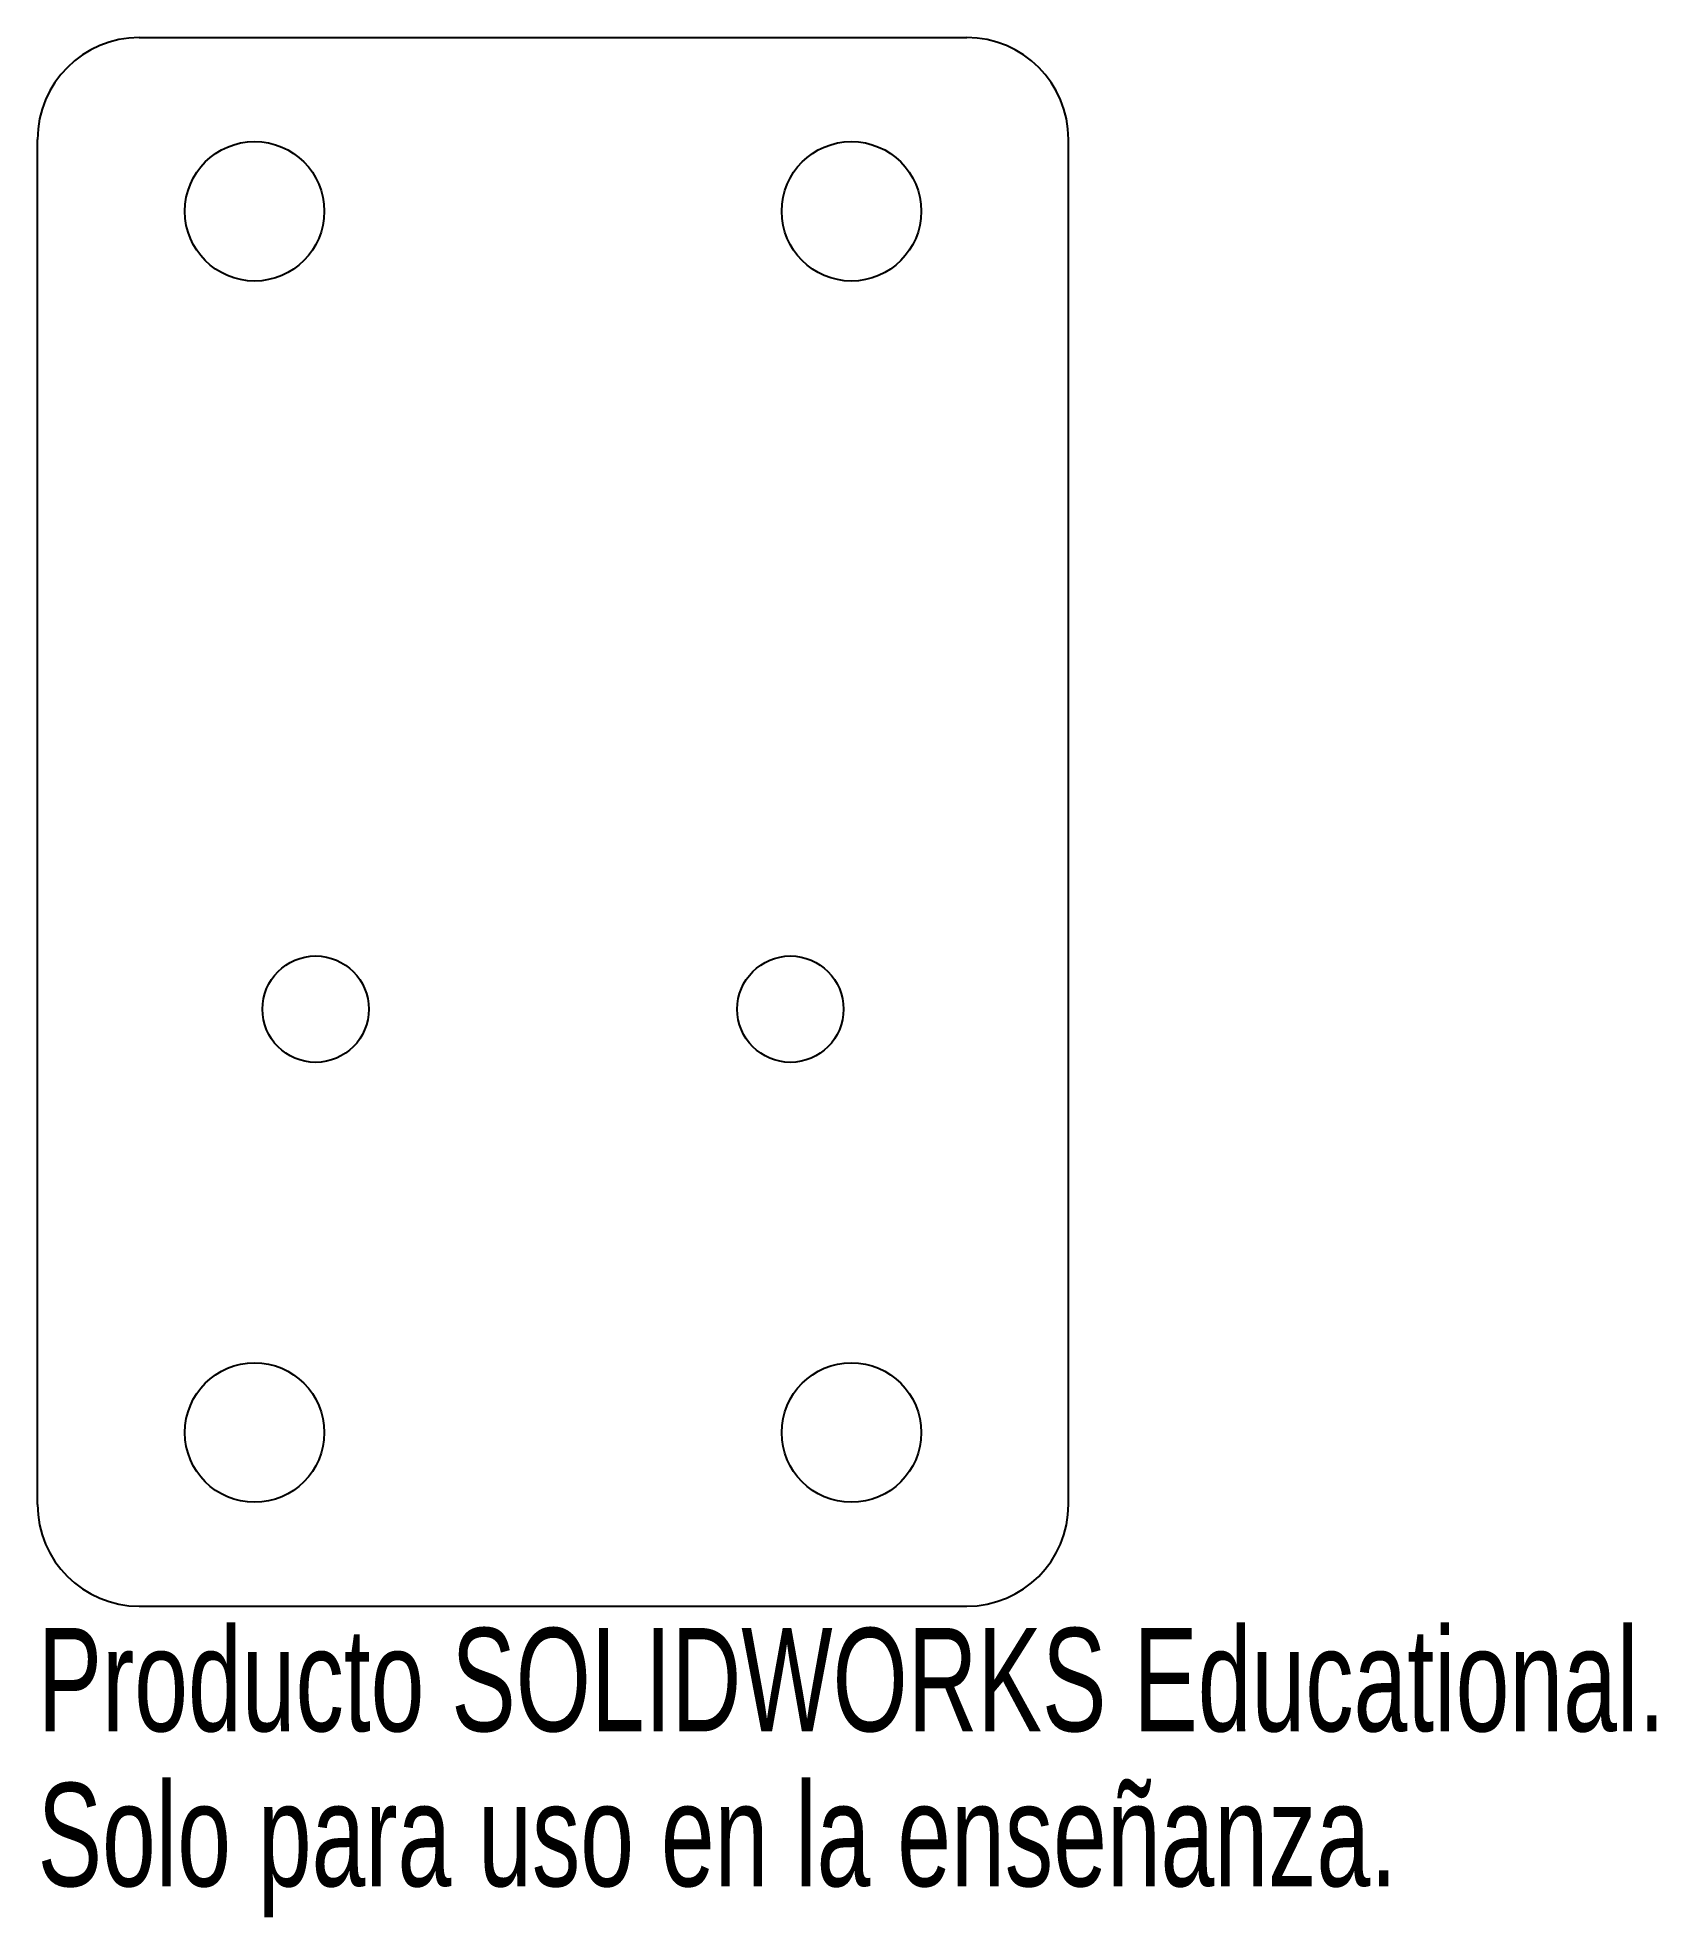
# Model space of a CAD drawing. Header units: inches. Extents: x 4.3 to 7.28, y 2.08 to 5.54.
import ezdxf

# ---------------------------------------------------------------- set-up
doc = ezdxf.new("R2010")
doc.units = ezdxf.units.IN
doc.header["$MEASUREMENT"] = 0
doc.styles.add('SLDTEXTSTYLE0', font='TXT', dxfattribs={"width": 0.7})

msp = doc.modelspace()

# ---------------------------------------------------------------- linework, layer by layer
at = {"color": 7, "linetype": 'Continuous', "lineweight": 25}
for p, q in [((4.4875, 5.54), (6.0125, 5.54)), ((4.3, 2.8375), (4.3, 5.3525)), ((6.2, 2.8375), (6.2, 5.3525)), ((4.4875, 2.65), (6.0125, 2.65))]:
    msp.add_line(p, q, dxfattribs=at)
for centre, radius in [((4.7, 5.22), 0.1285), ((5.8, 5.22), 0.1285), ((4.8125, 3.75), 0.098), ((5.6875, 3.75), 0.098), ((4.7, 2.97), 0.1285), ((5.8, 2.97), 0.1285)]:
    msp.add_circle(centre, radius, dxfattribs=at)
for centre, start, end in [((4.4875, 5.3525), 90, 180), ((6.0125, 5.3525), 0, 90), ((4.4875, 2.8375), 180, 270), ((6.0125, 2.8375), 270, 0)]:
    msp.add_arc(centre, 0.1875, start, end, dxfattribs=at)

# ---------------------------------------------------------------- texts
at = {"color": 7, "linetype": 'Continuous', "char_height": 0.1903, "attachment_point": 1, "style": 'SLDTEXTSTYLE0'}
for s, insert in [('Producto SOLIDWORKS Educational.', (4.3, 2.6099)), ('Solo para uso en la enseñanza.', (4.3, 2.3244))]:
    msp.add_mtext(s, dxfattribs=dict(at, insert=insert))

doc.saveas('drawing.dxf')
